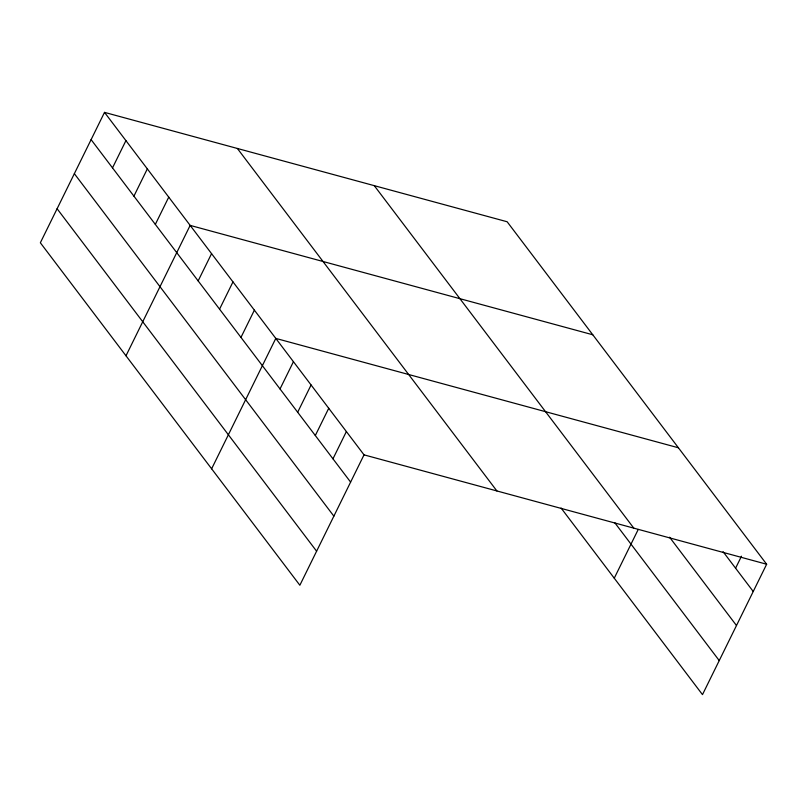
<?xml version="1.0" encoding="UTF-8"?>
<svg xmlns="http://www.w3.org/2000/svg" width="807" height="807" viewBox="0 0 807 807"><rect width="100%" height="100%" fill="white"/><g stroke="black" fill="none" stroke-linecap="round" stroke-linejoin="round"><path stroke-width="1.21" d="M104.517 112.375L40.35 242.766L299.861 585.246L364.028 454.855L104.517 112.375L507.139 221.754L766.65 564.234L702.483 694.625L561.097 508.037M112.506 167.886L125.922 140.63M133.922 196.141L147.328 168.885M155.327 224.396L168.744 197.14M125.993 355.786L190.149 225.395L592.782 334.774M198.149 280.907L211.565 253.65M219.554 309.162L232.971 281.905M240.97 337.417L254.376 310.16M211.626 468.806L275.792 338.405L678.415 447.784M280.029 388.954L293.435 361.697M297.672 412.246L311.088 384.989M315.315 435.528L328.731 408.271M332.968 458.82L346.374 431.563M614.258 578.185L638.236 529.442M735.591 568.199L741.492 556.205M364.028 454.855L766.65 564.234M723.092 551.706L753.234 591.491M669.578 537.22L736.488 625.526M374.277 185.66L633.788 528.131M614.763 522.714L719.239 660.59M237.379 148.468L496.89 490.949M91.1 139.631L350.611 482.112M74.355 173.666L333.866 516.147M57.095 208.731L316.606 551.211"/></g></svg>
